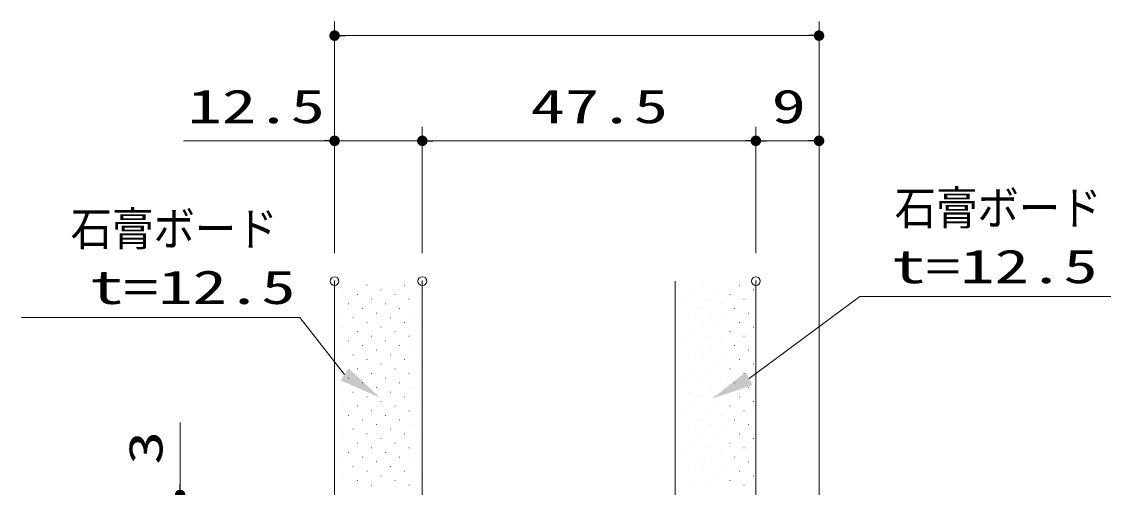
# Model space of a CAD drawing. Units: millimetres, scale not verified, with parts at other scales. Extents: x -1306 to 1306, y -607 to 607.
# Drawn here: x -155.7 to 152.5, y 104 to 236.8 of the extents above; entities that cross this region are included whole.
import ezdxf
from ezdxf.enums import TextEntityAlignment as Align

# ---------------------------------------------------------------- set-up
doc = ezdxf.new("R2010")
doc.units = ezdxf.units.MM
doc.header["$LTSCALE"] = 5
doc.header["$PDMODE"] = 32
doc.header["$PDSIZE"] = 2.5
for name, color, linetype, lineweight in [('0-3_線(黄)', 2, 'Continuous', 15), ('0-5_寸法線', 3, 'Continuous', 13), ('0-6_0', 3, 'Continuous', 25), ('0-7_DEFPOINTS', 7, 'Continuous', 5), ('0-9_ハッチング', 6, 'Continuous', 9)]:
    doc.layers.add(name, color=color, linetype=linetype, lineweight=lineweight)
doc.styles.add('ＭＳ ゴシック', font='')
doc.styles.get('ＭＳ ゴシック').set_extended_font_data('MS Gothic')

# ---------------------------------------------------------------- blocks, each defined once
blk = doc.blocks.new('_DOT')
at = {"layer": '0-6_0'}
blk.add_line((-2.5, 0), (-5, 0), dxfattribs=at)
for points in [[(0, 0), (-2.5, 0), (-2.48, 0.313)], [(0, 0), (-2.48, -0.313), (-2.5, 0)], [(0, 0), (-2.48, 0.313), (-2.421, 0.622)], [(0, 0), (-2.421, -0.622), (-2.48, -0.313)], [(0, 0), (-2.421, 0.622), (-2.324, 0.92)], [(0, 0), (-2.324, -0.92), (-2.421, -0.622)], [(0, 0), (-2.324, 0.92), (-2.191, 1.204)], [(0, 0), (-2.191, -1.204), (-2.324, -0.92)], [(0, 0), (-2.191, 1.204), (-2.023, 1.469)], [(0, 0), (-2.023, -1.469), (-2.191, -1.204)], [(0, 0), (-2.023, 1.469), (-1.822, 1.711)], [(0, 0), (-1.822, -1.711), (-2.023, -1.469)], [(0, 0), (-1.822, 1.711), (-1.594, 1.926)], [(0, 0), (-1.594, -1.926), (-1.822, -1.711)], [(0, 0), (-1.594, 1.926), (-1.34, 2.111)], [(0, 0), (-1.34, -2.111), (-1.594, -1.926)], [(0, 0), (-1.34, 2.111), (-1.064, 2.262)], [(0, 0), (-1.064, -2.262), (-1.34, -2.111)], [(0, 0), (-1.064, 2.262), (-0.773, 2.378)], [(0, 0), (-0.773, -2.378), (-1.064, -2.262)], [(0, 0), (-0.773, 2.378), (-0.468, 2.456)], [(0, 0), (-0.468, -2.456), (-0.773, -2.378)], [(0, 0), (-0.468, 2.456), (-0.157, 2.495)], [(0, 0), (-0.157, -2.495), (-0.468, -2.456)], [(0, 0), (-0.157, 2.495), (0.157, 2.495)], [(0, 0), (0.157, -2.495), (-0.157, -2.495)], [(0, 0), (0.157, 2.495), (0.468, 2.456)], [(0, 0), (0.468, 2.456), (0.773, 2.378)], [(0, 0), (0.773, 2.378), (1.064, 2.262)], [(0, 0), (1.064, 2.262), (1.34, 2.111)], [(0, 0), (1.34, 2.111), (1.594, 1.926)], [(0, 0), (1.594, 1.926), (1.822, 1.711)], [(0, 0), (1.822, 1.711), (2.023, 1.469)], [(0, 0), (2.023, 1.469), (2.191, 1.204)], [(0, 0), (2.191, 1.204), (2.324, 0.92)], [(0, 0), (2.324, 0.92), (2.421, 0.622)], [(0, 0), (2.421, 0.622), (2.48, 0.313)], [(0, 0), (2.48, 0.313), (2.5, 0)], [(0, 0), (0.468, -2.456), (0.157, -2.495)], [(0, 0), (0.773, -2.378), (0.468, -2.456)], [(0, 0), (1.064, -2.262), (0.773, -2.378)], [(0, 0), (1.34, -2.111), (1.064, -2.262)], [(0, 0), (1.594, -1.926), (1.34, -2.111)], [(0, 0), (1.822, -1.711), (1.594, -1.926)], [(0, 0), (2.023, -1.469), (1.822, -1.711)], [(0, 0), (2.191, -1.204), (2.023, -1.469)], [(0, 0), (2.324, -0.92), (2.191, -1.204)], [(0, 0), (2.421, -0.622), (2.324, -0.92)], [(0, 0), (2.48, -0.313), (2.421, -0.622)], [(0, 0), (2.5, 0), (2.48, -0.313)]]:
    blk.add_solid(points, dxfattribs=at)

msp = doc.modelspace()

# ---------------------------------------------------------------- linework, layer by layer
at = {"layer": '0-3_線(黄)'}
for p, q in [((-66.525, 95.8), (-66.525, 162.8)), ((-41.525, 101.8), (-41.525, 162.8)), ((30.475, 101.8), (30.475, 162.8)), ((53.475, 101.8), (53.475, 162.8))]:
    msp.add_line(p, q, dxfattribs=at)
at = {"layer": '0-5_寸法線'}
for p, q in [((-66.525, 170.8), (-66.525, 236.8)), ((71.475, 85.8), (71.475, 236.8)), ((-63.525, 232.8), (68.475, 232.8)), ((-66.525, 170.8), (-66.525, 206.8)), ((-41.525, 170.8), (-41.525, 206.8)), ((-41.525, 170.8), (-41.525, 206.8)), ((53.475, 170.8), (53.475, 206.8)), ((53.475, 170.8), (53.475, 206.8)), ((71.475, 85.8), (71.475, 206.8)), ((-69.525, 202.8), (-109.573, 202.8)), ((-41.525, 202.8), (-66.525, 202.8)), ((-38.525, 202.8), (-35.525, 202.8)), ((-38.525, 202.8), (50.475, 202.8)), ((56.475, 202.8), (68.475, 202.8)), ((-110.525, 104.8), (-110.525, 122.467))]:
    msp.add_line(p, q, dxfattribs=at)
for points in [[(162.288, 158.366), (83.052, 158.366), (51.575, 134.979)], [(-155.662, 152.432), (-76.426, 152.432), (-63.676, 136.194)]]:
    msp.add_lwpolyline(points, dxfattribs=at)
for points in [[(-53.643, 129.611), (-64.819, 134.452), (-62.533, 137.936)], [(41.007, 129.295), (50.588, 136.814), (52.563, 133.144)]]:
    msp.add_solid(points, dxfattribs=at)
at = {"layer": '0-7_DEFPOINTS'}
for p in [(71.475, 232.8), (-41.525, 202.8), (53.475, 202.8), (71.475, 202.8), (-66.525, 162.8), (-41.525, 162.8), (53.475, 162.8)]:
    msp.add_point(p, dxfattribs=at)
at = {"layer": '0-9_ハッチング'}
for p, q in [((-63.931, 160.311), (-63.881, 160.311)), ((-57.302, 161.636), (-57.252, 161.636)), ((-53.324, 160.311), (-53.274, 160.311)), ((-46.695, 161.636), (-46.645, 161.636)), ((-42.718, 160.311), (-42.668, 160.311)), ((31.529, 160.311), (31.579, 160.311)), ((38.158, 161.636), (38.208, 161.636)), ((42.135, 160.311), (42.185, 160.311)), ((48.764, 161.636), (48.814, 161.636)), ((52.742, 160.311), (52.792, 160.311)), ((-59.953, 158.985), (-59.903, 158.985)), ((-55.976, 157.659), (-55.926, 157.659)), ((-49.347, 158.985), (-49.297, 158.985)), ((-45.369, 157.659), (-45.319, 157.659)), ((35.506, 158.985), (35.556, 158.985)), ((39.484, 157.659), (39.534, 157.659)), ((46.113, 158.985), (46.163, 158.985)), ((50.09, 157.659), (50.14, 157.659)), ((-62.605, 156.333), (-62.555, 156.333)), ((-58.628, 155.007), (-58.578, 155.007)), ((-51.998, 156.333), (-51.948, 156.333)), ((-48.021, 155.007), (-47.971, 155.007)), ((32.854, 156.333), (32.904, 156.333)), ((36.832, 155.007), (36.882, 155.007)), ((43.461, 156.333), (43.511, 156.333)), ((47.439, 155.007), (47.489, 155.007)), ((-65.257, 153.681), (-65.207, 153.681)), ((-61.279, 152.356), (-61.229, 152.356)), ((-57.302, 151.03), (-57.252, 151.03)), ((-54.65, 153.681), (-54.6, 153.681)), ((-50.673, 152.356), (-50.623, 152.356)), ((-46.695, 151.03), (-46.645, 151.03)), ((-44.043, 153.681), (-43.993, 153.681)), ((34.18, 152.356), (34.23, 152.356)), ((38.158, 151.03), (38.208, 151.03)), ((40.809, 153.681), (40.859, 153.681)), ((44.787, 152.356), (44.837, 152.356)), ((48.764, 151.03), (48.814, 151.03)), ((51.416, 153.681), (51.466, 153.681)), ((-63.931, 149.704), (-63.881, 149.704)), ((-59.953, 148.378), (-59.903, 148.378)), ((-53.324, 149.704), (-53.274, 149.704)), ((-49.347, 148.378), (-49.297, 148.378)), ((-42.718, 149.704), (-42.668, 149.704)), ((31.529, 149.704), (31.579, 149.704)), ((35.506, 148.378), (35.556, 148.378)), ((42.135, 149.704), (42.185, 149.704)), ((46.113, 148.378), (46.163, 148.378)), ((52.742, 149.704), (52.792, 149.704)), ((-62.605, 145.726), (-62.555, 145.726)), ((-55.976, 147.052), (-55.926, 147.052)), ((-51.998, 145.726), (-51.948, 145.726)), ((-45.369, 147.052), (-45.319, 147.052)), ((32.854, 145.726), (32.904, 145.726)), ((39.484, 147.052), (39.534, 147.052)), ((43.461, 145.726), (43.511, 145.726)), ((50.09, 147.052), (50.14, 147.052)), ((-65.257, 143.075), (-65.207, 143.075)), ((-61.279, 141.749), (-61.229, 141.749)), ((-58.628, 144.401), (-58.578, 144.401)), ((-54.65, 143.075), (-54.6, 143.075)), ((-50.673, 141.749), (-50.623, 141.749)), ((-48.021, 144.401), (-47.971, 144.401)), ((-44.043, 143.075), (-43.993, 143.075)), ((34.18, 141.749), (34.23, 141.749)), ((36.832, 144.401), (36.882, 144.401)), ((40.809, 143.075), (40.859, 143.075)), ((44.787, 141.749), (44.837, 141.749)), ((47.439, 144.401), (47.489, 144.401)), ((51.416, 143.075), (51.466, 143.075)), ((-63.931, 139.097), (-63.881, 139.097)), ((-57.302, 140.423), (-57.252, 140.423)), ((-53.324, 139.097), (-53.274, 139.097)), ((-46.695, 140.423), (-46.645, 140.423)), ((-42.718, 139.097), (-42.668, 139.097)), ((31.529, 139.097), (31.579, 139.097)), ((38.158, 140.423), (38.208, 140.423)), ((42.135, 139.097), (42.185, 139.097)), ((48.764, 140.423), (48.814, 140.423)), ((52.742, 139.097), (52.792, 139.097)), ((-59.953, 137.772), (-59.903, 137.772)), ((-55.976, 136.446), (-55.926, 136.446)), ((-49.347, 137.772), (-49.297, 137.772)), ((-45.369, 136.446), (-45.319, 136.446)), ((35.506, 137.772), (35.556, 137.772)), ((39.484, 136.446), (39.534, 136.446)), ((46.113, 137.772), (46.163, 137.772)), ((50.09, 136.446), (50.14, 136.446)), ((-62.605, 135.12), (-62.555, 135.12)), ((-58.628, 133.794), (-58.578, 133.794)), ((-51.998, 135.12), (-51.948, 135.12)), ((-48.021, 133.794), (-47.971, 133.794)), ((32.854, 135.12), (32.904, 135.12)), ((36.832, 133.794), (36.882, 133.794)), ((43.461, 135.12), (43.511, 135.12)), ((47.439, 133.794), (47.489, 133.794)), ((-65.257, 132.468), (-65.207, 132.468)), ((-61.279, 131.142), (-61.229, 131.142)), ((-57.302, 129.817), (-57.252, 129.817)), ((-54.65, 132.468), (-54.6, 132.468)), ((-50.673, 131.142), (-50.623, 131.142)), ((-46.695, 129.817), (-46.645, 129.817)), ((-44.043, 132.468), (-43.993, 132.468)), ((34.18, 131.142), (34.23, 131.142)), ((38.158, 129.817), (38.208, 129.817)), ((40.809, 132.468), (40.859, 132.468)), ((44.787, 131.142), (44.837, 131.142)), ((48.764, 129.817), (48.814, 129.817)), ((51.416, 132.468), (51.466, 132.468)), ((-63.931, 128.491), (-63.881, 128.491)), ((-59.953, 127.165), (-59.903, 127.165)), ((-53.324, 128.491), (-53.274, 128.491)), ((-49.347, 127.165), (-49.297, 127.165)), ((-42.718, 128.491), (-42.668, 128.491)), ((31.529, 128.491), (31.579, 128.491)), ((35.506, 127.165), (35.556, 127.165)), ((42.135, 128.491), (42.185, 128.491)), ((46.113, 127.165), (46.163, 127.165)), ((52.742, 128.491), (52.792, 128.491)), ((-62.605, 124.513), (-62.555, 124.513)), ((-55.976, 125.839), (-55.926, 125.839)), ((-51.998, 124.513), (-51.948, 124.513)), ((-45.369, 125.839), (-45.319, 125.839)), ((32.854, 124.513), (32.904, 124.513)), ((39.484, 125.839), (39.534, 125.839)), ((43.461, 124.513), (43.511, 124.513)), ((50.09, 125.839), (50.14, 125.839)), ((-65.257, 121.862), (-65.207, 121.862)), ((-61.279, 120.536), (-61.229, 120.536)), ((-58.628, 123.187), (-58.578, 123.187)), ((-54.65, 121.862), (-54.6, 121.862)), ((-50.673, 120.536), (-50.623, 120.536)), ((-48.021, 123.187), (-47.971, 123.187)), ((-44.043, 121.862), (-43.993, 121.862)), ((34.18, 120.536), (34.23, 120.536)), ((36.832, 123.187), (36.882, 123.187)), ((40.809, 121.862), (40.859, 121.862)), ((44.787, 120.536), (44.837, 120.536)), ((47.439, 123.187), (47.489, 123.187)), ((51.416, 121.862), (51.466, 121.862)), ((-63.931, 117.884), (-63.881, 117.884)), ((-57.302, 119.21), (-57.252, 119.21)), ((-53.324, 117.884), (-53.274, 117.884)), ((-46.695, 119.21), (-46.645, 119.21)), ((-42.718, 117.884), (-42.668, 117.884)), ((31.529, 117.884), (31.579, 117.884)), ((38.158, 119.21), (38.208, 119.21)), ((42.135, 117.884), (42.185, 117.884)), ((48.764, 119.21), (48.814, 119.21)), ((52.742, 117.884), (52.792, 117.884)), ((-59.953, 116.558), (-59.903, 116.558)), ((-55.976, 115.232), (-55.926, 115.232)), ((-49.347, 116.558), (-49.297, 116.558)), ((-45.369, 115.232), (-45.319, 115.232)), ((35.506, 116.558), (35.556, 116.558)), ((39.484, 115.232), (39.534, 115.232)), ((46.113, 116.558), (46.163, 116.558)), ((50.09, 115.232), (50.14, 115.232)), ((-65.257, 111.255), (-65.207, 111.255)), ((-62.605, 113.907), (-62.555, 113.907)), ((-58.628, 112.581), (-58.578, 112.581)), ((-54.65, 111.255), (-54.6, 111.255)), ((-51.998, 113.907), (-51.948, 113.907)), ((-48.021, 112.581), (-47.971, 112.581)), ((-44.043, 111.255), (-43.993, 111.255)), ((32.854, 113.907), (32.904, 113.907)), ((36.832, 112.581), (36.882, 112.581)), ((40.809, 111.255), (40.859, 111.255)), ((43.461, 113.907), (43.511, 113.907)), ((47.439, 112.581), (47.489, 112.581)), ((51.416, 111.255), (51.466, 111.255)), ((-61.279, 109.929), (-61.229, 109.929)), ((-57.302, 108.603), (-57.252, 108.603)), ((-50.673, 109.929), (-50.623, 109.929)), ((-46.695, 108.603), (-46.645, 108.603)), ((34.18, 109.929), (34.23, 109.929)), ((38.158, 108.603), (38.208, 108.603)), ((44.787, 109.929), (44.837, 109.929)), ((48.764, 108.603), (48.814, 108.603)), ((-63.931, 107.278), (-63.881, 107.278)), ((-59.953, 105.952), (-59.903, 105.952)), ((-53.324, 107.278), (-53.274, 107.278)), ((-49.347, 105.952), (-49.297, 105.952)), ((-42.718, 107.278), (-42.668, 107.278)), ((31.529, 107.278), (31.579, 107.278)), ((35.506, 105.952), (35.556, 105.952)), ((42.135, 107.278), (42.185, 107.278)), ((46.113, 105.952), (46.163, 105.952)), ((52.742, 107.278), (52.792, 107.278)), ((-55.976, 104.626), (-55.926, 104.626)), ((-45.369, 104.626), (-45.319, 104.626)), ((39.484, 104.626), (39.534, 104.626)), ((50.09, 104.626), (50.14, 104.626))]:
    msp.add_line(p, q, dxfattribs=at)

# ---------------------------------------------------------------- block references
at = {"layer": '0-5_寸法線', "xscale": 0.6, "yscale": 0.6}
for p, rotation in [((-66.525, 232.8), 180), ((-41.525, 202.8), 180), ((-41.525, 202.8), 180), ((53.475, 202.8), 180), ((-110.525, 101.8), 270)]:
    msp.add_blockref('_DOT', p, dxfattribs=dict(at, rotation=rotation))
for p in [(71.475, 232.8), (-66.525, 202.8), (53.475, 202.8), (71.475, 202.8)]:
    msp.add_blockref('_DOT', p, dxfattribs=at)

# ---------------------------------------------------------------- texts
at = {"layer": '0-5_寸法線', "style": 'ＭＳ ゴシック'}
for s, width, p in [('12.5', 1.5, (-108.43, 204.95)), ('47.5', 1.5, (-10.692, 204.95)), ('9', 1.5, (57.951, 204.95)), ('石膏ボード', 0.9, (93.025, 175.982)), ('石膏ボード', 0.9, (-141.679, 170.049)), ('t=12.5', 1.5, (92.072, 159.316)), ('t=12.5', 1.5, (-136.399, 153.382))]:
    msp.add_text(s, height=9.604, dxfattribs=dict(at, width=width)).set_placement(p, align=Align.BOTTOM_LEFT)
at = {"layer": '0-5_寸法線', "style": 'ＭＳ ゴシック', "width": 1.5}
msp.add_text('3', height=9.604, rotation=90, dxfattribs=at).set_placement((-112.675, 110.371), align=Align.BOTTOM_LEFT)

doc.saveas('drawing.dxf')
